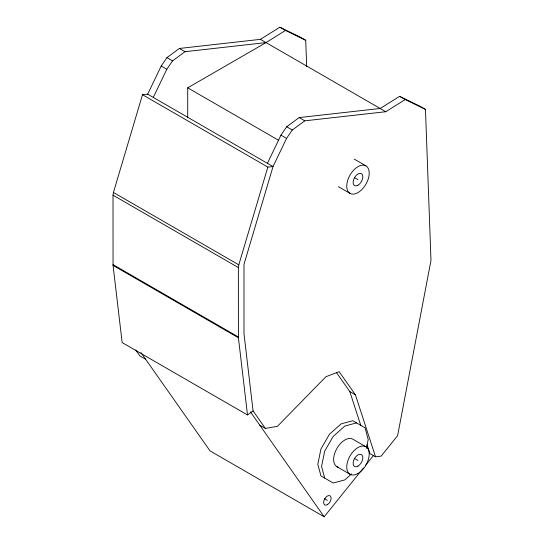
<?xml version="1.0" encoding="UTF-8"?>
<svg xmlns="http://www.w3.org/2000/svg" width="544" height="544" viewBox="0 0 544 544"><rect width="100%" height="100%" fill="white"/><g stroke="black" fill="none" stroke-linecap="round" stroke-linejoin="round"><path stroke-width="0.82" d="M187.714 117.477L187.714 87.815L266.036 42.595L285.478 30.444L305.728 40.276L306.687 66.565M253.076 410.917L247.506 414.95L122.148 342.577L113.057 265.397L113.016 195.194L113.438 192.467L142.494 94.704L147.676 94.187L273.034 166.566L243.984 264.33L243.984 333.737L253.076 410.917L265.363 428.4L277.426 426.346L325.89 376.74L339.164 371.681L355.402 394.788L375.537 456.838L381.181 456.11L397.616 435.662L430.984 260.379L425.469 109.405L419.859 106.168L399.609 96.336L380.168 108.487L299.152 117.586L286.695 126.752L280.949 135.157L267.424 163.322M247.506 414.95L238.415 337.77L238.367 267.566L238.796 264.84L267.845 167.076L273.034 166.566L286.559 138.4L292.305 129.989L304.769 120.829L385.778 111.724L405.226 99.572L425.469 109.405M366.391 448.331L368.2 439.491L365.078 427.829L352.798 420.743L341.136 423.864L329.474 434.207L320.94 448.99L317.812 464.263L320.94 475.925L333.22 483.011L344.882 479.883L351.628 473.899M147.676 94.187L161.208 66.021L166.947 57.616L179.411 48.457L260.426 39.352L279.868 27.2L300.118 37.033L305.728 40.276M153.292 97.43L166.818 69.265L172.564 60.86L185.028 51.694L266.036 42.595M140.896 352.539L210.045 450.908L324.176 516.8L363.385 468.017M365.507 465.378L373.456 455.491M356.538 422.906L344.876 426.027L333.214 436.37L324.68 451.153L321.558 466.426L324.68 478.081M279.868 27.2L285.478 30.444M399.609 96.336L405.226 99.572M260.426 39.352L385.778 111.724M179.411 48.457L185.028 51.694M299.152 117.586L304.769 120.829M354.28 159.147L365.922 165.872A15.885 9.173 -60 0 1 360.883 190.482A15.885 9.173 -60 0 1 347.126 182.539A15.885 9.173 -60 0 1 365.922 165.872M166.947 57.616L172.564 60.86M286.695 126.752L292.305 129.989M161.208 66.021L166.818 69.265M280.949 135.157L286.559 138.4M354.334 177.528L357.972 179.629M187.714 87.815L278.433 140.189M338.388 186.667L350.03 193.385M142.494 94.704L267.845 167.076M113.438 192.467L238.796 264.84M113.016 195.194L238.367 267.566M336.416 372.518L349.792 391.544L355.402 394.788M113.016 264.608L238.367 336.981M113.057 265.397L238.415 337.77M365.922 446.76L352.825 439.198A15.885 9.173 -60 0 0 336.274 449.589A15.885 9.173 -60 0 0 338.436 467.303M375.537 456.838L369.92 453.594L367.044 444.734M354.334 458.415L357.972 460.516M336.933 466.718L350.03 474.28M145.622 359.264L140.012 356.028L135.755 349.976M259.753 425.156L265.363 428.4M324.448 498.658L327.372 500.351M250.396 411.842L324.176 516.8M349.792 391.544L360.774 425.394M357.972 185.246A6.882 3.971 -60 0 0 362.188 174.386A6.882 3.971 -60 0 0 353.763 179.255A6.882 3.971 -60 0 0 357.972 185.246M327.372 504.669A5.29 3.053 -60 0 0 330.616 496.318A5.29 3.053 -60 0 0 324.136 500.058A5.29 3.053 -60 0 0 327.372 504.669M357.972 473.491A15.885 9.173 -60 0 0 367.703 448.412A15.885 9.173 -60 0 0 348.248 459.653A15.885 9.173 -60 0 0 357.972 473.491M357.972 466.133A6.882 3.971 -60 0 0 362.188 455.28A6.882 3.971 -60 0 0 353.763 460.142A6.882 3.971 -60 0 0 357.972 466.133"/></g></svg>
